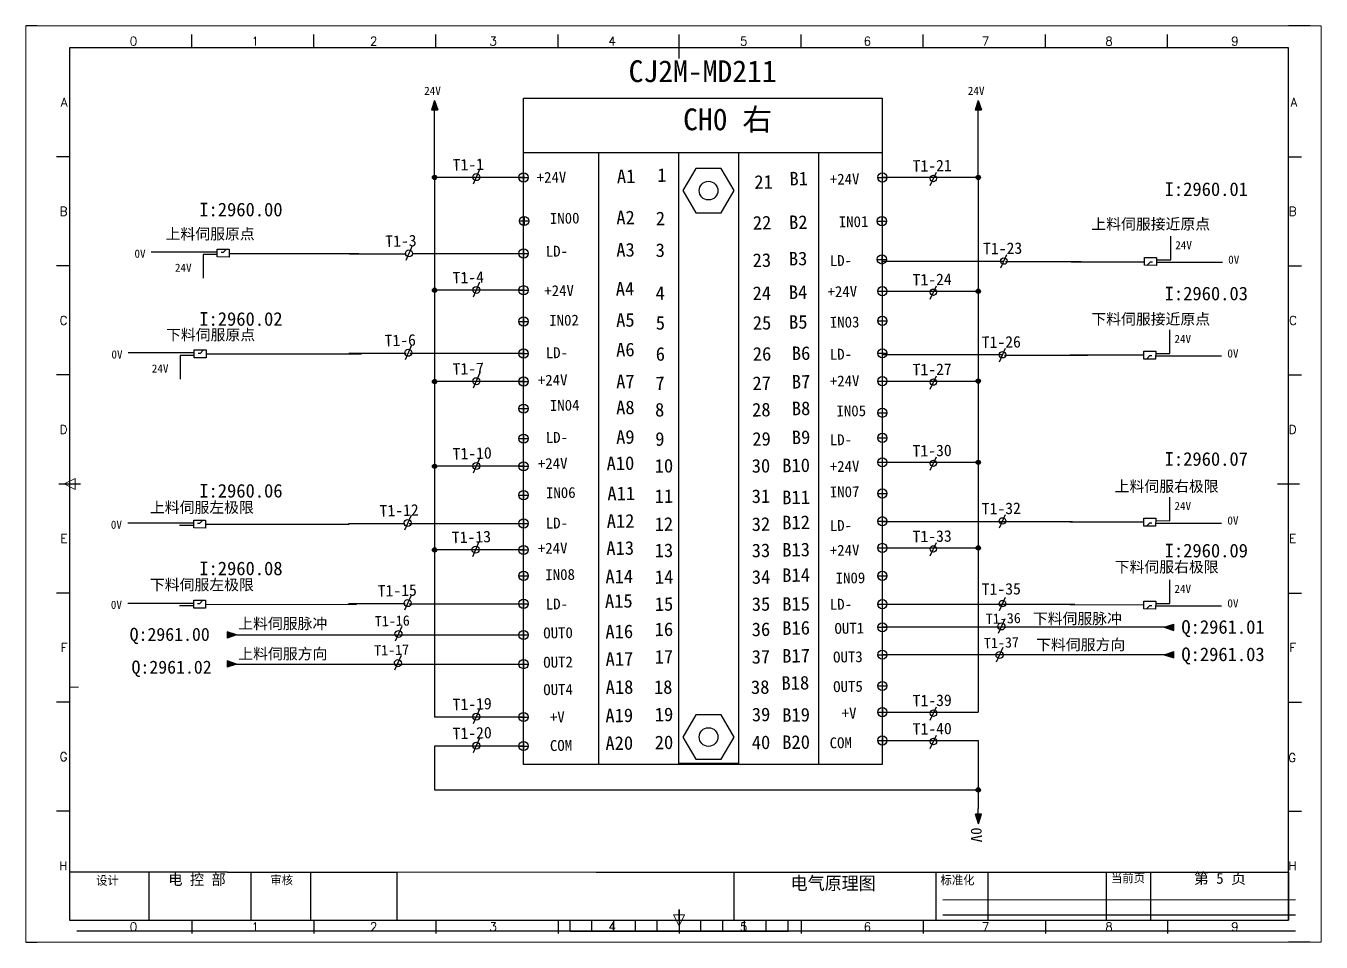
# Model space of a CAD drawing. Extents: x -471 to 3265, y -2399 to 467.
# Drawn here: x 1972 to 2566, y -496 to -76 of the extents above; entities that cross this region are included whole.
import ezdxf
from ezdxf.enums import TextEntityAlignment as Align

# ---------------------------------------------------------------- set-up
doc = ezdxf.new("R2010")
doc.units = 0
doc.header["$MEASUREMENT"] = 0
doc.linetypes.add('ACAD_ISO02W100', pattern=[15, 12, -3])
doc.layers.add('AE_BOR', color=1, linetype='Continuous')
doc.layers.add('SYMS', color=7, linetype='Continuous')
doc.styles.add('1', font='', dxfattribs={"height": 3.5})
doc.styles.add('WD', font='romans.shx', dxfattribs={"bigfont": 'gbcbig.shx'})
doc.styles.add('工程字', font='SimSun.ttf')
doc.styles.get('1').set_extended_font_data('FangSong_GB2312')

# ---------------------------------------------------------------- blocks, each defined once
blk = doc.blocks.new('WDDOT')
blk.add_hatch(color=256).paths.add_polyline_path([(0.5, 0, 1), (-0.5, 0, 1)])
blk.add_circle((0, 0), 0.5)
blk = doc.blocks.new('gb_a2_a')
for p, q in [((584, 410), (25, 410)), ((25, 410), (25, 10)), ((584, 10), (584, 410)), ((25, 10), (584, 10))]:
    blk.add_line(p, q)
at = {"lineweight": 9, "ltscale": 0.1}
blk.add_line((25, 116.86), (29, 116.86), dxfattribs=at)
at = {"layer": 'AE_BOR', "lineweight": 30}
for p, q in [((10, 420), (4.93, 420)), ((594, 420), (584, 420)), ((4.93, 0), (10, 0)), ((594, 0), (584, 0))]:
    blk.add_line(p, q, dxfattribs=at)
at = {"layer": 'AE_BOR', "color": 1, "lineweight": 15}
for p, q in [((4.93, 420), (598.93, 420)), ((4.93, 0), (4.93, 420)), ((598.93, 420), (598.93, 0)), ((22.5, 210), (27.5, 212.5)), ((27.5, 207.5), (22.5, 210)), ((27.5, 212.5), (27.5, 207.5)), ((304.5, 7.5), (302, 12.5)), ((302, 12.5), (307, 12.5)), ((307, 12.5), (304.5, 7.5)), ((598.93, 0), (4.93, 0))]:
    blk.add_line(p, q, dxfattribs=at)
at = {"layer": 'AE_BOR'}
for p, q in [((81, 410), (81, 416)), ((137, 410), (137, 416)), ((193, 410), (193, 416)), ((249, 410), (249, 416)), ((304.5, 410), (304.5, 416)), ((360.5, 410), (360.5, 416)), ((416.5, 410), (416.5, 416)), ((472.5, 410), (472.5, 416)), ((528.5, 410), (528.5, 416)), ((25, 360), (19, 360)), ((584, 360), (590, 360)), ((25, 310), (19, 310)), ((584, 310), (590, 310)), ((25, 260), (19, 260)), ((584, 260), (590, 260)), ((25, 160), (19, 160)), ((584, 160), (590, 160)), ((25, 110), (19, 110)), ((584, 110), (590, 110)), ((25, 60), (19, 60)), ((584, 60), (590, 60)), ((81, 10), (81, 4)), ((137, 10), (137, 4)), ((193, 10), (193, 4)), ((249, 10), (249, 4)), ((304.5, 10), (304.5, 4)), ((360.5, 10), (360.5, 4)), ((416.5, 10), (416.5, 4)), ((472.5, 10), (472.5, 4)), ((528.5, 10), (528.5, 4))]:
    blk.add_line(p, q, dxfattribs=at)
at = {"layer": 'AE_BOR', "color": 2, "lineweight": 30}
for p, q in [((304.5, 405), (304.5, 415)), ((20, 210), (30, 210)), ((579, 210), (589, 210)), ((304.5, 10), (304.5, 15)), ((304.5, 15), (304.5, 5)), ((254.5, 5), (254.5, 10)), ((264.5, 5), (264.5, 10)), ((274.5, 5), (274.5, 10)), ((284.5, 5), (284.5, 10)), ((294.5, 5), (294.5, 10)), ((304.5, 10), (304.5, 5)), ((314.5, 5), (314.5, 10)), ((324.5, 5), (324.5, 10)), ((334.5, 5), (334.5, 10)), ((344.5, 5), (344.5, 10)), ((354.5, 5), (354.5, 10)), ((254.5, 5), (354.5, 5))]:
    blk.add_line(p, q, dxfattribs=at)
at = {"layer": 'AE_BOR', "style": 'WD'}
for s, p in [('0', (54.27, 411)), ('1', (110.12, 411)), ('2', (164.42, 411)), ('3', (219.22, 411)), ('4', (273.82, 411)), ('5', (334.12, 411)), ('6', (390.81, 411)), ('7', (445.01, 411)), ('8', (501.67, 411)), ('9', (559.4, 411)), ('0', (54.27, 5)), ('1', (110.12, 5)), ('2', (164.42, 5)), ('3', (219.22, 5)), ('4', (273.82, 5)), ('5', (334.12, 5)), ('6', (390.81, 5)), ('7', (445.01, 5)), ('8', (501.67, 5)), ('9', (559.4, 5))]:
    blk.add_text(s, height=4, dxfattribs=at).set_placement(p, align=Align.CENTER)
for s, p in [('A', (24, 385)), ('A', (588.05, 385)), ('B', (24, 335)), ('B', (587.67, 335)), ('C', (24, 285)), ('C', (587.86, 285)), ('D', (24, 235)), ('D', (587.67, 235)), ('E', (24, 185)), ('E', (587.48, 185)), ('F', (24, 135)), ('F', (587.48, 135)), ('F', (587.48, 135)), ('G', (24, 85)), ('G', (587.48, 84.56)), ('H', (24, 35)), ('H', (587.67, 35))]:
    blk.add_text(s, height=4, dxfattribs=at).set_placement(p, align=Align.MIDDLE_RIGHT)

msp = doc.modelspace()

# ---------------------------------------------------------------- hatches: boundary and pattern name
for points in [[(2159.54, -110.09), (2160.96, -114.5), (2158.13, -114.5)], [(2408.88, -110.09), (2410.29, -114.5), (2407.46, -114.5)], [(2494.09, -351.67), (2498.51, -350.25), (2498.51, -353.08)], [(2068.74, -355.17), (2064.33, -356.58), (2064.33, -353.75)], [(2068.74, -368.51), (2064.33, -369.92), (2064.33, -367.09)], [(2494.09, -364.21), (2498.51, -362.79), (2498.51, -365.62)], [(2409, -441.69), (2407.58, -437.28), (2410.41, -437.28)]]:
    msp.add_hatch(color=256).paths.add_polyline_path(points)
h = msp.add_hatch(color=256)
edge = h.paths.add_edge_path()
edge.add_arc((2159.54, -145.4), 0.981, 0, 360)
h = msp.add_hatch(color=256)
edge = h.paths.add_edge_path()
edge.add_arc((2408.88, -145.42), 0.981, 0, 360)
h = msp.add_hatch(color=256)
edge = h.paths.add_edge_path()
edge.add_arc((2159.54, -197.15), 0.981, 0, 360)
h = msp.add_hatch(color=256)
edge = h.paths.add_edge_path()
edge.add_arc((2408.88, -197.59), 0.981, 0, 360)
h = msp.add_hatch(color=256)
edge = h.paths.add_edge_path()
edge.add_arc((2159.54, -238.98), 0.981, 0, 360)
h = msp.add_hatch(color=256)
edge = h.paths.add_edge_path()
edge.add_arc((2408.88, -238.79), 0.981, 0, 360)
h = msp.add_hatch(color=256)
edge = h.paths.add_edge_path()
edge.add_arc((2159.54, -277.86), 0.981, 0, 360)
h = msp.add_hatch(color=256)
edge = h.paths.add_edge_path()
edge.add_arc((2408.88, -276.02), 0.981, 0, 360)
h = msp.add_hatch(color=256)
edge = h.paths.add_edge_path()
edge.add_arc((2408.88, -315.27), 0.981, 0, 360)
h = msp.add_hatch(color=256)
edge = h.paths.add_edge_path()
edge.add_arc((2159.54, -316.2), 0.981, 0, 360)
h = msp.add_hatch(color=256)
edge = h.paths.add_edge_path()
edge.add_arc((2408.88, -426.2), 0.981, 0, 360)

# ---------------------------------------------------------------- linework, layer by layer
for p, q in [((2159.54, -110.09), (2158.13, -114.5)), ((2159.54, -110.09), (2160.96, -114.5)), ((2408.88, -110.09), (2407.46, -114.5)), ((2408.88, -110.09), (2410.29, -114.5)), ((2158.13, -114.5), (2160.96, -114.5)), ((2159.54, -145.42), (2159.54, -114.5)), ((2407.46, -114.5), (2410.29, -114.5)), ((2408.88, -145.42), (2408.88, -114.5)), ((2200.32, -133.93), (2364.87, -133.93)), ((2180.2, -141.77), (2177.19, -148.51)), ((2200.87, -145.42), (2159.54, -145.42)), ((2159.54, -145.42), (2159.54, -197.15)), ((2408.88, -145.42), (2364.87, -145.43)), ((2386.83, -149.07), (2389.66, -142.94)), ((2408.88, -145.42), (2408.88, -197.59)), ((2149.31, -176.77), (2146.3, -183.51)), ((2059.88, -179.7), (2029.61, -179.7)), ((2059.87, -181.89), (2059.88, -178.27)), ((2065.3, -181.9), (2059.87, -181.89)), ((2059.88, -178.27), (2065.31, -178.28)), ((2065.31, -178.28), (2065.3, -181.9)), ((2065.3, -180.25), (2124.8, -180.25)), ((2120.57, -180.51), (2146.5, -180.51)), ((2200.97, -180.42), (2149.31, -180.42)), ((2364.68, -183.82), (2420.61, -183.82)), ((2419.17, -186.94), (2422, -180.81)), ((2421.4, -183.92), (2456.01, -183.92)), ((2451.54, -184.05), (2485.16, -184.05)), ((2485.16, -185.71), (2485.17, -182.09)), ((2485.17, -182.09), (2490.59, -182.11)), ((2490.59, -182.11), (2490.58, -185.73)), ((2490.58, -185.73), (2485.16, -185.71)), ((2490.59, -184.29), (2520.86, -184.29)), ((2180.2, -193.5), (2177.19, -200.25)), ((2386.83, -201.24), (2389.66, -195.11)), ((2200.59, -197.15), (2159.54, -197.15)), ((2159.54, -197.15), (2159.54, -392.78)), ((2364.87, -197.59), (2408.88, -197.59)), ((2408.88, -197.59), (2408.88, -390.54)), ((2049.32, -228.09), (2049.33, -224.47)), ((2049.33, -224.47), (2054.75, -224.49)), ((2054.75, -224.49), (2054.74, -228.11)), ((2149, -222.3), (2145.98, -229.05)), ((2418.55, -229.89), (2421.38, -223.76)), ((2484.79, -228.7), (2484.8, -225.08)), ((2484.8, -225.08), (2490.23, -225.09)), ((2490.23, -225.09), (2490.22, -228.71)), ((2049.32, -225.9), (2019.05, -225.9)), ((2054.74, -228.11), (2049.32, -228.09)), ((2120.26, -226.05), (2146.5, -226.05)), ((2200.59, -226.21), (2148.1, -226.21)), ((2364.87, -226.57), (2420.09, -226.57)), ((2420.84, -226.92), (2459.11, -226.92)), ((2484.8, -226.89), (2450.92, -226.83)), ((2490.22, -228.71), (2484.79, -228.7)), ((2490.22, -227.28), (2520.49, -227.28)), ((2180.2, -235.33), (2177.19, -242.08)), ((2386.83, -242.43), (2389.66, -236.3)), ((2159.54, -238.98), (2159.54, -238.98)), ((2408.88, -238.79), (2408.88, -238.79)), ((2159.54, -277.86), (2159.54, -277.86)), ((2180.2, -274.21), (2177.19, -280.95)), ((2386.83, -279.67), (2389.66, -273.54)), ((2408.88, -276.02), (2408.88, -276.02)), ((2049.04, -306.13), (2049.05, -302.51)), ((2049.05, -302.51), (2054.48, -302.52)), ((2054.48, -302.52), (2054.47, -306.14)), ((2148.72, -300.34), (2145.71, -307.09)), ((2418.55, -306.08), (2421.38, -299.94)), ((2484.79, -305.28), (2484.8, -301.66)), ((2484.8, -301.66), (2490.23, -301.67)), ((2490.23, -301.67), (2490.22, -305.29)), ((2049.05, -303.94), (2018.78, -303.94)), ((2054.47, -306.14), (2049.04, -306.13)), ((2054.47, -304.33), (2120.41, -304.4)), ((2119.99, -304.08), (2145.86, -304.08)), ((2200.32, -304.25), (2147.82, -304.25)), ((2364.87, -303.15), (2452.06, -303.15)), ((2484.8, -303.47), (2450.92, -303.41)), ((2490.22, -305.29), (2484.79, -305.28)), ((2490.22, -303.86), (2520.49, -303.86)), ((2179.86, -312.55), (2176.84, -319.3)), ((2386.83, -318.91), (2389.66, -312.78)), ((2159.54, -316.2), (2159.54, -316.2)), ((2408.88, -315.27), (2408.88, -315.27)), ((2148.72, -337.08), (2145.71, -343.82)), ((2418.55, -343.97), (2421.38, -337.84)), ((2049.05, -340.68), (2018.78, -340.68)), ((2049.04, -342.87), (2049.05, -339.24)), ((2054.47, -342.88), (2049.04, -342.87)), ((2049.05, -339.24), (2054.48, -339.26)), ((2054.48, -339.26), (2054.47, -342.88)), ((2054.47, -341.07), (2123.76, -341.14)), ((2119.99, -340.82), (2146.05, -340.82)), ((2200.32, -340.98), (2147.82, -340.98)), ((2364.87, -341.12), (2453.23, -341.12)), ((2484.8, -341.44), (2450.92, -341.38)), ((2484.79, -343.25), (2484.8, -339.63)), ((2490.22, -343.27), (2484.79, -343.25)), ((2484.8, -339.63), (2490.23, -339.65)), ((2490.23, -339.65), (2490.22, -343.27)), ((2490.22, -341.83), (2520.49, -341.83)), ((2421.03, -347.76), (2418.02, -354.51)), ((2494.09, -351.67), (2498.51, -350.25)), ((2498.51, -353.08), (2498.51, -350.25)), ((2068.74, -355.17), (2064.33, -353.75)), ((2064.33, -353.75), (2064.33, -356.58)), ((2068.74, -355.17), (2064.33, -356.58)), ((2068.74, -355.17), (2200.32, -355.17)), ((2144.5, -351.26), (2141.49, -358.01)), ((2494.85, -351.67), (2364.87, -351.67)), ((2494.09, -351.67), (2498.51, -353.08)), ((2420.17, -360.85), (2417.15, -367.59)), ((2068.74, -368.51), (2064.33, -367.09)), ((2064.33, -367.09), (2064.33, -369.92)), ((2144.21, -364.6), (2141.2, -371.35)), ((2494.33, -364.21), (2364.87, -364.21)), ((2494.09, -364.21), (2498.51, -362.79)), ((2494.09, -364.21), (2498.51, -365.62)), ((2498.51, -365.62), (2498.51, -362.79)), ((2068.74, -368.51), (2064.33, -369.92)), ((2068.74, -368.51), (2200.32, -368.51)), ((2180.2, -389.13), (2177.19, -395.88)), ((2364.89, -390.54), (2408.88, -390.54)), ((2386.84, -394.18), (2389.68, -388.05)), ((2200.32, -392.78), (2159.54, -392.78)), ((2180.2, -402.43), (2177.19, -409.17)), ((2364.87, -403.53), (2408.88, -403.53)), ((2386.84, -407.18), (2389.68, -401.04)), ((2408.88, -403.53), (2408.88, -434.73)), ((2200.32, -406.08), (2159.54, -406.08)), ((2159.54, -406.08), (2159.54, -426.2)), ((2408.88, -426.2), (2408.88, -426.2)), ((2409, -441.69), (2407.58, -437.28)), ((2410.41, -437.28), (2407.58, -437.28)), ((2408.88, -437.28), (2408.88, -434.73)), ((2409, -441.69), (2410.41, -437.28)), ((2064.59, -463.96), (1992.16, -463.96)), ((1992.16, -463.96), (1992.16, -485.96)), ((2028.44, -463.96), (2028.44, -485.96)), ((2064.59, -463.96), (2142.21, -463.96)), ((2075.2, -463.96), (2075.2, -485.96)), ((2102.65, -463.96), (2102.65, -485.96)), ((2142.21, -463.96), (2142.21, -485.96)), ((2233.7, -463.96), (2353.6, -463.96)), ((2296.76, -463.96), (2296.76, -485.96)), ((2353.6, -463.96), (2491.17, -463.96)), ((2389.39, -463.96), (2389.39, -485.96)), ((2491.17, -463.96), (2551.16, -463.96)), ((1995.38, -490.79), (2554.38, -490.79))]:
    msp.add_line(p, q)
at = {"lineweight": -3}
for p, q in [((2234.67, -133.93), (2234.67, -414.5)), ((2335.61, -133.93), (2335.61, -414.5)), ((2198.2, -145.42), (2202.44, -145.42)), ((2200.32, -143.3), (2200.32, -147.54)), ((2362.75, -145.43), (2366.99, -145.43)), ((2364.87, -143.31), (2364.87, -147.55)), ((2198.47, -165.38), (2202.71, -165.38)), ((2200.59, -163.26), (2200.59, -167.5)), ((2362.56, -165.44), (2366.8, -165.44)), ((2364.68, -163.32), (2364.68, -167.56)), ((2200.32, -178.14), (2200.32, -182.38)), ((2198.2, -180.26), (2202.44, -180.26)), ((2362.56, -182.99), (2366.8, -182.99)), ((2364.68, -180.87), (2364.68, -185.11)), ((2200.32, -195.03), (2200.32, -199.27)), ((2364.87, -195.47), (2364.87, -199.71)), ((2198.2, -197.15), (2202.44, -197.15)), ((2362.75, -197.59), (2366.99, -197.59)), ((2198.2, -211.44), (2202.44, -211.44)), ((2200.32, -209.32), (2200.32, -213.56)), ((2362.75, -211.16), (2366.99, -211.16)), ((2364.87, -209.04), (2364.87, -213.28)), ((2200.32, -224.05), (2200.32, -228.29)), ((2364.87, -223.94), (2364.87, -228.18)), ((2054.74, -226.35), (2126.07, -226.35)), ((2198.2, -226.17), (2202.44, -226.17)), ((2362.75, -226.06), (2366.99, -226.06)), ((2200.32, -236.86), (2200.32, -241.1)), ((2364.87, -236.67), (2364.87, -240.91)), ((2200.32, -238.98), (2159.54, -238.98)), ((2198.2, -238.98), (2202.44, -238.98)), ((2362.75, -238.79), (2366.99, -238.79)), ((2364.87, -238.79), (2408.88, -238.79)), ((2200.32, -249.3), (2200.32, -253.54)), ((2198.2, -251.42), (2202.44, -251.42)), ((2362.75, -253.29), (2366.99, -253.29)), ((2364.87, -251.17), (2364.87, -255.41)), ((2198.2, -265.17), (2202.44, -265.17)), ((2200.32, -263.05), (2200.32, -267.29)), ((2362.75, -264.83), (2366.99, -264.83)), ((2364.87, -262.71), (2364.87, -266.95)), ((2200.32, -277.86), (2159.54, -277.86)), ((2198.2, -277.86), (2202.44, -277.86)), ((2200.32, -275.74), (2200.32, -279.98)), ((2362.75, -276.02), (2366.99, -276.02)), ((2364.87, -273.9), (2364.87, -278.14)), ((2364.87, -276.02), (2408.88, -276.02)), ((2198.2, -291.05), (2202.44, -291.05)), ((2200.32, -288.93), (2200.32, -293.17)), ((2362.75, -290.33), (2366.99, -290.33)), ((2364.87, -288.21), (2364.87, -292.45)), ((2200.32, -301.93), (2200.32, -306.17)), ((2364.87, -300.93), (2364.87, -305.17)), ((2198.2, -304.05), (2202.44, -304.05)), ((2362.75, -303.05), (2366.99, -303.05)), ((2200.32, -314.08), (2200.32, -318.32)), ((2364.87, -313.15), (2364.87, -317.39)), ((2200.32, -316.2), (2159.54, -316.2)), ((2198.2, -316.2), (2202.44, -316.2)), ((2362.75, -315.27), (2366.99, -315.27)), ((2364.87, -315.27), (2408.88, -315.27)), ((2200.32, -325.95), (2200.32, -330.19)), ((2364.87, -325.94), (2364.87, -330.18)), ((2198.2, -328.07), (2202.44, -328.07)), ((2362.75, -328.06), (2366.99, -328.06)), ((2198.2, -340.88), (2202.44, -340.88)), ((2200.32, -338.76), (2200.32, -343)), ((2362.75, -341.04), (2366.99, -341.04)), ((2364.87, -338.92), (2364.87, -343.16)), ((2364.87, -349.55), (2364.87, -353.79)), ((2198.2, -355.17), (2202.44, -355.17)), ((2200.32, -353.05), (2200.32, -357.29)), ((2362.75, -351.67), (2366.99, -351.67)), ((2364.87, -362.09), (2364.87, -366.33)), ((2200.32, -366.39), (2200.32, -370.63)), ((2362.75, -364.21), (2366.99, -364.21)), ((2198.2, -368.51), (2202.44, -368.51)), ((2362.75, -378.55), (2366.99, -378.55)), ((2364.87, -376.43), (2364.87, -380.67)), ((2200.32, -390.66), (2200.32, -394.9)), ((2362.77, -390.54), (2367.01, -390.54)), ((2364.89, -388.42), (2364.89, -392.66)), ((2198.2, -392.78), (2202.44, -392.78)), ((2362.77, -403.53), (2367.01, -403.53)), ((2364.89, -401.41), (2364.89, -405.65)), ((2198.2, -406.08), (2202.44, -406.08)), ((2200.32, -403.96), (2200.32, -408.2)), ((2159.54, -426.2), (2408.88, -426.2))]:
    msp.add_line(p, q, dxfattribs=at)
at = {"linetype": 'ACAD_ISO02W100'}
for p, q in [((2497.11, -183.22), (2497.14, -172.36)), ((2059.88, -180.79), (2053.36, -180.77)), ((2053.4, -180.77), (2053.37, -191.64)), ((2061.64, -179.71), (2062.69, -179.71)), ((2062.69, -179.71), (2063.92, -178.43)), ((2490.59, -183.2), (2497.11, -183.22)), ((2487.78, -184.29), (2486.54, -185.56)), ((2488.83, -184.29), (2487.78, -184.29)), ((2496.74, -226.21), (2496.77, -215.35)), ((2052.13, -225.91), (2053.37, -224.63)), ((2042.8, -226.98), (2042.78, -237.84)), ((2049.32, -226.99), (2042.8, -226.98)), ((2051.08, -225.91), (2052.13, -225.91)), ((2487.41, -227.27), (2486.18, -228.55)), ((2488.46, -227.28), (2487.41, -227.27)), ((2490.22, -226.19), (2496.74, -226.21)), ((2496.74, -302.79), (2496.77, -291.93)), ((2051.86, -303.95), (2053.1, -302.67)), ((2490.22, -302.77), (2496.74, -302.79)), ((2049.05, -305.03), (2042.53, -305.01)), ((2050.81, -303.95), (2051.86, -303.95)), ((2487.41, -303.85), (2486.18, -305.13)), ((2488.46, -303.86), (2487.41, -303.85)), ((2496.74, -340.76), (2496.77, -329.9)), ((2049.05, -341.77), (2042.53, -341.75)), ((2050.81, -340.68), (2051.86, -340.68)), ((2051.86, -340.68), (2053.1, -339.41)), ((2487.41, -341.83), (2486.18, -343.11)), ((2488.46, -341.83), (2487.41, -341.83)), ((2490.22, -340.75), (2496.74, -340.76))]:
    msp.add_line(p, q, dxfattribs=at)
at = {"lineweight": 9, "ltscale": 0.1}
msp.add_line((2142.21, -463.96), (2233.7, -463.96), dxfattribs=at)
at = {"color": 0, "ltscale": 2}
for p, q in [((2413.28, -463.96), (2413.28, -485.96)), ((2487.86, -463.96), (2487.86, -485.96)), ((2392.69, -476.55), (2554.38, -476.48)), ((2392.57, -483.51), (2554.38, -483.51))]:
    msp.add_line(p, q, dxfattribs=at)
at = {"color": 0}
for p, q in [((2467.45, -463.96), (2467.45, -485.96)), ((2551.16, -463.96), (2551.16, -485.96))]:
    msp.add_line(p, q, dxfattribs=at)
for points in [[(2200.32, -109.16), (2364.87, -109.16), (2364.87, -414.5), (2200.32, -414.5)], [(2271.48, -133.93), (2298.88, -133.93), (2298.88, -414.11), (2271.48, -414.11)], [(2279.3, -141.33), (2273.44, -151.48), (2279.3, -161.64), (2291.03, -161.64), (2296.89, -151.48), (2291.03, -141.33)], [(2279.3, -391.8), (2273.44, -401.96), (2279.3, -412.12), (2291.03, -412.12), (2296.89, -401.96), (2291.03, -391.8)]]:
    msp.add_lwpolyline(points, close=True)
for centre, radius in [((2159.54, -145.4), 0.981), ((2285.17, -151.48), 4.28), ((2408.88, -145.42), 0.981), ((2159.54, -197.15), 0.981), ((2408.88, -197.59), 0.981), ((2159.54, -238.98), 0.981), ((2408.88, -238.79), 0.981), ((2159.54, -277.86), 0.981), ((2408.88, -276.02), 0.981), ((2408.88, -315.27), 0.981), ((2159.54, -316.2), 0.981), ((2285.17, -401.96), 4.28), ((2408.88, -426.2), 0.981)]:
    msp.add_circle(centre, radius)
at = {"color": 6}
for centre, radius in [((2178.67, -145.27), 1.61), ((2388.27, -145.89), 1.48), ((2147.78, -180.26), 1.61), ((2420.61, -183.76), 1.48), ((2178.67, -197), 1.61), ((2388.27, -198.06), 1.48), ((2147.46, -225.8), 1.61), ((2419.99, -226.71), 1.48), ((2178.67, -238.83), 1.61), ((2388.27, -239.25), 1.48), ((2178.67, -277.71), 1.61), ((2388.27, -276.49), 1.48), ((2147.19, -303.84), 1.61), ((2419.99, -302.9), 1.48), ((2178.32, -316.05), 1.61), ((2388.27, -315.73), 1.48), ((2147.19, -340.57), 1.61), ((2419.99, -340.79), 1.48), ((2419.5, -351.26), 1.61), ((2142.97, -354.76), 1.61), ((2142.68, -368.1), 1.61), ((2418.63, -364.34), 1.61), ((2178.67, -392.63), 1.61), ((2388.29, -391), 1.48), ((2388.29, -404), 1.48), ((2178.67, -405.92), 1.61)]:
    msp.add_circle(centre, radius, dxfattribs=at)
at = {"lineweight": -3}
for centre in [(2200.32, -145.42), (2364.87, -145.43), (2200.59, -165.38), (2364.68, -165.44), (2200.32, -180.26), (2364.68, -182.99), (2200.32, -197.15), (2364.87, -197.59), (2200.32, -211.44), (2364.87, -211.16), (2200.32, -226.17), (2364.87, -226.06), (2200.32, -238.98), (2364.87, -238.79), (2200.32, -251.42), (2364.87, -253.29), (2200.32, -265.17), (2364.87, -264.83), (2200.32, -277.86), (2364.87, -276.02), (2200.32, -291.05), (2364.87, -290.33), (2200.32, -304.05), (2364.87, -303.05), (2200.32, -316.2), (2364.87, -315.27), (2200.32, -328.07), (2364.87, -328.06), (2200.32, -340.88), (2364.87, -341.04), (2364.87, -351.67), (2200.32, -355.17), (2364.87, -364.21), (2200.32, -368.51), (2364.87, -378.55), (2200.32, -392.78), (2364.89, -390.54), (2364.89, -403.53), (2200.32, -406.08)]:
    msp.add_circle(centre, 2.12, dxfattribs=at)

# ---------------------------------------------------------------- block references
msp.add_blockref('gb_a2_a', (1967.16, -495.96))
at = {"layer": 'SYMS', "color": 0, "lineweight": -3, "xscale": 1.247999999999593, "yscale": 1.248000000000047, "zscale": 1.248}
msp.add_blockref('WDDOT', (2159.54, -145.4), dxfattribs=at)
at = {"layer": 'SYMS', "lineweight": -3, "xscale": 1.247999999999593, "yscale": 1.248000000000047, "zscale": 1.248}
msp.add_blockref('WDDOT', (2159.54, -145.4), dxfattribs=at)

# ---------------------------------------------------------------- texts
at = {"attachment_point": 1}
for s, insert, char_height, width in [('{\\fFangSong|b0|i0|c134|p49;CJ2M-MD211}', (2248.51, -91.74), 9.984, 116.5378), ('24V', (2154.76, -103.83), 3.744, 11.3193), ('24V', (2404.09, -103.83), 3.744, 11.3193), ('{\\fFangSong|b0|i0|c134|p49;CH0 右}', (2273.51, -113.81), 9.984, 116.5378), ('I:2960.01', (2494.35, -147.67), 6.24, 35.3327), ('I:2960.00', (2051.61, -157.01), 6.24, 35.3327), ('{\\fSimSun|b0|i0|c134|p2;上料伺服接近原点}', (2460.74, -164.28), 4.992, 70.9109), ('{\\fSimSun|b0|i0|c134|p2;上料伺服原点}', (2036.17, -168.81), 4.992, 66.2233), ('24V', (2499.2, -174.62), 3.744, 13.6356), ('0V', (2021.88, -178.49), 3.744, 13.6356), ('0V', (2523.49, -181.24), 3.744, 13.6356), ('24V', (2040.44, -184.95), 3.744, 13.6356), ('I:2960.03', (2494.35, -195.51), 6.24, 35.3327), ('I:2960.02', (2051.61, -207.18), 6.24, 35.3327), ('{\\fSimSun|b0|i0|c134|p2;下料伺服接近原点}', (2460.74, -207.85), 4.992, 70.9109), ('{\\fSimSun|b0|i0|c134|p2;下料伺服原点}', (2036.36, -215.07), 4.992, 66.2233), ('24V', (2498.83, -217.61), 3.744, 13.6356), ('0V', (2011.32, -224.7), 3.744, 13.6356), ('0V', (2523.12, -224.23), 3.744, 13.6356), ('24V', (2029.84, -231.15), 3.744, 13.6356), ('I:2960.07', (2494.35, -271.36), 6.24, 35.3327), ('{\\fSimSun|b0|i0|c134|p2;上料伺服右极限}', (2471.44, -284.5), 4.992, 66.2233), ('I:2960.06', (2051.61, -285.94), 6.24, 35.3327), ('{\\fSimSun|b0|i0|c134|p2;上料伺服左极限}', (2028.98, -294.17), 4.992, 66.2233), ('24V', (2498.83, -294.19), 3.744, 13.6356), ('0V', (2011.05, -302.74), 3.744, 13.6356), ('0V', (2523.12, -300.81), 3.744, 13.6356), ('I:2960.09', (2494.35, -313.36), 6.24, 35.3327), ('{\\fSimSun|b0|i0|c134|p2;下料伺服右极限}', (2471.44, -321.47), 4.992, 66.2233), ('I:2960.08', (2051.61, -321.53), 6.24, 35.3327), ('{\\fSimSun|b0|i0|c134|p2;下料伺服左极限}', (2028.98, -329.65), 4.992, 66.2233), ('24V', (2498.83, -332.16), 3.744, 13.6356), ('0V', (2011.05, -339.47), 3.744, 13.6356), ('{\\fSimSun|b0|i0|c134|p2;下料伺服脉冲}', (2433.9, -345.16), 4.992, 59.9009), ('0V', (2523.12, -338.78), 3.744, 13.6356), ('{\\fSimSun|b0|i0|c134|p2;上料伺服脉冲}', (2069.47, -347.44), 4.992, 59.9009), ('Q:2961.01', (2502.01, -348.37), 6.24, 35.3327), ('Q:2961.00', (2019.68, -351.88), 6, 35.3327), ('{\\fSimSun|b0|i0|c134|p2;下料伺服方向}', (2435.41, -357.12), 4.992, 55.3725), ('{\\fSimSun|b0|i0|c134|p2;上料伺服方向}', (2069.51, -361.29), 4.992, 55.3725), ('Q:2961.03', (2502.01, -360.91), 6.24, 35.3327), ('Q:2961.02', (2020.54, -366.91), 6, 35.3327), ('{\\fSimSun|b0|i0|c134|p2;第 }5 {\\fSimSun|b0|i0|c134|p2;页}', (2507.78, -464.24), 5, 38.1635)]:
    msp.add_mtext(s, dxfattribs=dict(at, insert=insert, char_height=char_height, width=width))
at = {"width": 11.6757, "attachment_point": 1, "rotation": 0.91211, "style": '1'}
for s, insert, char_height in [('{\\fSimSun|b0|i0|c134|p2;A1}', (2243.08, -141.83), 6.24), ('{\\fSimSun|b0|i0|c134|p2;1}', (2261.62, -141.24), 6.24), ('+24V', (2206.31, -142.98), 4.992), ('{\\fSimSun|b0|i0|c134|p2;21}', (2306.11, -144.43), 6.24), ('{\\fFangSong|b0|i0|c134|p49;B1}', (2322.22, -142.88), 6.24), ('+24V', (2340.74, -143.79), 4.992), ('IN00', (2212.36, -161.74), 4.992), ('{\\fSimSun|b0|i0|c134|p2;A2}', (2242.81, -160.74), 6.24), ('{\\fSimSun|b0|i0|c134|p2;2}', (2260.94, -161.13), 6.24), ('{\\fSimSun|b0|i0|c134|p2;22}', (2305.43, -163.12), 6.24), ('{\\fSimSun|b0|i0|c134|p2;B2}', (2322.03, -162.89), 6.24), ('IN01', (2344.85, -163.33), 4.992), ('{\\fFangSong|b0|i0|c134|p49;A3}', (2242.79, -175.55), 6.24), ('{\\fSimSun|b0|i0|c134|p2;3}', (2260.84, -175.66), 6.24), ('{\\fSimSun|b0|i0|c134|p2;23}', (2305.33, -180.28), 6.24), ('{\\fFangSong|b0|i0|c134|p49;B3}', (2321.93, -179.56), 6.24), ('+24V', (2209.8, -194.92), 4.992), ('{\\fFangSong|b0|i0|c134|p49;A4}', (2242.54, -193.41), 6.24), ('{\\fSimSun|b0|i0|c134|p2;4}', (2260.82, -195.41), 6.24), ('{\\fSimSun|b0|i0|c134|p2;24}', (2305.32, -195.41), 6.24), ('{\\fSimSun|b0|i0|c134|p2;B4}', (2321.92, -194.96), 6.24), ('+24V', (2339.69, -195.33), 4.992), ('{\\fFangSong|b0|i0|c134|p49;A5}', (2242.72, -207.7), 6.24), ('IN02', (2212.06, -208.49), 4.992), ('{\\fSimSun|b0|i0|c134|p2;5}', (2260.91, -209), 6.24), ('{\\fSimSun|b0|i0|c134|p2;25}', (2305.41, -209), 6.24), ('{\\fSimSun|b0|i0|c134|p2;B5}', (2322.01, -208.61), 6.24), ('IN03', (2340.74, -209.36), 4.992), ('{\\fFangSong|b0|i0|c134|p49;A6}', (2242.72, -221.29), 6.24), ('{\\fSimSun|b0|i0|c134|p2;6}', (2260.91, -223.25), 6.24), ('{\\fSimSun|b0|i0|c134|p2;26}', (2305.41, -223.25), 6.24), ('{\\fSimSun|b0|i0|c134|p2;B6}', (2323.3, -222.94), 6.24), ('+24V', (2206.86, -235.93), 4.992), ('{\\fFangSong|b0|i0|c134|p49;A7}', (2242.72, -235.94), 6.24), ('{\\fSimSun|b0|i0|c134|p2;7}', (2260.74, -236.69), 6.24), ('{\\fSimSun|b0|i0|c134|p2;27}', (2305.24, -236.69), 6.24), ('{\\fSimSun|b0|i0|c134|p2;B7}', (2323.3, -235.99), 6.24), ('+24V', (2340.74, -236.3), 4.992), ('IN04', (2212.36, -247.47), 4.992), ('{\\fFangSong|b0|i0|c134|p49;A8}', (2242.72, -247.82), 6.24), ('{\\fSimSun|b0|i0|c134|p2;8}', (2260.58, -248.82), 6.24), ('{\\fSimSun|b0|i0|c134|p2;28}', (2305.08, -248.82), 6.24), ('{\\fSimSun|b0|i0|c134|p2;B8}', (2323.3, -248.24), 6.24), ('IN05', (2343.8, -250.05), 4.992), ('{\\fFangSong|b0|i0|c134|p49;A9}', (2242.72, -261.35), 6.24), ('{\\fSimSun|b0|i0|c134|p2;9}', (2260.68, -262.22), 6.24), ('{\\fSimSun|b0|i0|c134|p2;29}', (2305.18, -262.22), 6.24), ('{\\fSimSun|b0|i0|c134|p2;B9}', (2323.3, -261.47), 6.24), ('+24V', (2206.86, -274.17), 4.992), ('{\\fFangSong|b0|i0|c134|p49;A10}', (2238.34, -273.43), 6.24), ('{\\fSimSun|b0|i0|c134|p2;10}', (2260.41, -274.56), 6.24), ('{\\fSimSun|b0|i0|c134|p2;30}', (2304.91, -274.56), 6.24), ('{\\fSimSun|b0|i0|c134|p2;B10}', (2318.9, -274.38), 6.24), ('+24V', (2340.74, -275.49), 4.992), ('IN06', (2210.57, -287.54), 4.992), ('{\\fFangSong|b0|i0|c134|p49;A11}', (2238.69, -287.27), 6.24), ('{\\fSimSun|b0|i0|c134|p2;11}', (2260.41, -288.47), 6.24), ('{\\fSimSun|b0|i0|c134|p2;31}', (2304.91, -288.47), 6.24), ('{\\fSimSun|b0|i0|c134|p2;B11}', (2318.9, -289.04), 6.24), ('IN07', (2340.74, -287.15), 4.992), ('{\\fFangSong|b0|i0|c134|p49;A12}', (2238.39, -299.9), 6.24), ('{\\fSimSun|b0|i0|c134|p2;12}', (2260.41, -301.28), 6.24), ('{\\fSimSun|b0|i0|c134|p2;32}', (2304.91, -301.28), 6.24), ('{\\fSimSun|b0|i0|c134|p2;B12}', (2318.9, -300.53), 6.24), ('+24V', (2206.86, -313), 4.992), ('{\\fFangSong|b0|i0|c134|p49;A13}', (2238.22, -312.31), 6.24), ('{\\fSimSun|b0|i0|c134|p2;13}', (2260.41, -313.34), 6.24), ('{\\fSimSun|b0|i0|c134|p2;33}', (2304.91, -313.34), 6.24), ('{\\fSimSun|b0|i0|c134|p2;B13}', (2318.9, -313.04), 6.24), ('+24V', (2340.74, -313.92), 4.992), ('IN08', (2210.27, -325.09), 4.992), ('{\\fFangSong|b0|i0|c134|p49;A14}', (2237.8, -325.33), 6.24), ('{\\fSimSun|b0|i0|c134|p2;14}', (2260.46, -325.51), 6.24), ('{\\fSimSun|b0|i0|c134|p2;34}', (2304.96, -325.51), 6.24), ('{\\fSimSun|b0|i0|c134|p2;B14}', (2318.9, -324.67), 6.24), ('IN09', (2343.42, -326.64), 4.992), ('{\\fFangSong|b0|i0|c134|p49;A15}', (2237.58, -336.56), 6.24), ('{\\fSimSun|b0|i0|c134|p2;15}', (2260.44, -337.92), 6.24), ('{\\fSimSun|b0|i0|c134|p2;35}', (2304.93, -337.92), 6.24), ('{\\fSimSun|b0|i0|c134|p2;B15}', (2318.9, -337.88), 6.24), ('{\\fFangSong|b0|i0|c134|p49;A16}', (2237.8, -350.56), 6.24), ('{\\fSimSun|b0|i0|c134|p2;16}', (2260.41, -349.5), 6.24), ('{\\fSimSun|b0|i0|c134|p2;36}', (2304.91, -349.5), 6.24), ('{\\fSimSun|b0|i0|c134|p2;B16}', (2318.9, -348.91), 6.24), ('OUT1', (2342.89, -349.69), 4.992), ('OUT0', (2209.32, -351.79), 4.992), ('{\\fSimSun|b0|i0|c134|p2;17}', (2260.41, -362.1), 6.24), ('{\\fSimSun|b0|i0|c134|p2;37}', (2304.91, -362.1), 6.24), ('{\\fSimSun|b0|i0|c134|p2;B17}', (2318.9, -361.66), 6.24), ('OUT2', (2209.32, -365.22), 4.992), ('{\\fFangSong|b0|i0|c134|p49;A17}', (2237.89, -363.11), 6.24), ('OUT3', (2342.25, -362.83), 4.992), ('{\\fSimSun|b0|i0|c134|p2;B18}', (2318.55, -374.1), 6.24), ('OUT4', (2209.32, -377.79), 4.992), ('{\\fFangSong|b0|i0|c134|p49;A18}', (2237.91, -376.06), 6.24), ('{\\fSimSun|b0|i0|c134|p2;18}', (2260.06, -376), 6.24), ('{\\fSimSun|b0|i0|c134|p2;38}', (2304.56, -376), 6.24), ('OUT5', (2342.28, -376.39), 4.992), ('+V', (2212.38, -390.34), 4.992), ('{\\fFangSong|b0|i0|c134|p49;A19}', (2237.8, -389.02), 6.24), ('{\\fSimSun|b0|i0|c134|p2;19}', (2260.46, -388.55), 6.24), ('{\\fSimSun|b0|i0|c134|p2;39}', (2304.96, -388.55), 6.24), ('{\\fSimSun|b0|i0|c134|p2;B19}', (2318.9, -388.77), 6.24), ('+V', (2346.2, -388.56), 4.992), ('COM', (2212.38, -403.41), 4.992), ('{\\fFangSong|b0|i0|c134|p49;A20}', (2237.8, -401.72), 6.24), ('{\\fSimSun|b0|i0|c134|p2;20}', (2260.44, -401.35), 6.24), ('{\\fSimSun|b0|i0|c134|p2;40}', (2304.93, -401.35), 6.24), ('{\\fSimSun|b0|i0|c134|p2;B20}', (2318.9, -401.26), 6.24), ('COM', (2340.68, -402.17), 4.992)]:
    msp.add_mtext(s, dxfattribs=dict(at, insert=insert, char_height=char_height))
at = {"attachment_point": 1}
for s, insert, char_height, width, rotation in [('LD-', (2210.47, -176.81), 5, 11.6757, 0.91211), ('LD-', (2340.74, -181.08), 4.992, 11.6757, 0.91211), ('LD-', (2210.47, -223.36), 5, 11.6757, 0.91211), ('LD-', (2340.74, -224.04), 4.992, 11.6757, 0.91211), ('LD-', (2210.47, -262.2), 5, 11.6757, 0.91211), ('LD-', (2340.74, -263.26), 4.992, 11.6757, 0.91211), ('LD-', (2210.47, -301.46), 5, 11.6757, 0.91211), ('LD-', (2340.74, -302.56), 4.992, 11.6757, 0.91211), ('LD-', (2210.47, -338.54), 5, 11.6757, 0.91211), ('LD-', (2340.74, -338.66), 4.992, 11.6757, 0.91211), ('0V', (2410.53, -443.44), 4.992, 16.7545, 270)]:
    msp.add_mtext(s, dxfattribs=dict(at, insert=insert, char_height=char_height, width=width, rotation=rotation))
at = {"color": 0, "ltscale": 2, "attachment_point": 1}
for s, insert, char_height, width in [('设计', (2004.32, -465.72), 4, 19.345), ('电 控 部', (2037.42, -464.75), 5, 34.8314), ('审核', (2084.2, -465.54), 4, 25.5075), ('电气原理图', (2322.81, -465.97), 6, 43.9128), ('标准化', (2391.55, -465.55), 4, 23.3399), ('当前页', (2469.74, -464.56), 4, 19.345)]:
    msp.add_mtext(s, dxfattribs=dict(at, insert=insert, char_height=char_height, width=width))
at = {"layer": 'SYMS', "lineweight": -3}
for s, rotation, p in [('T1-21', 0.87622, (2378.77, -142.82)), ('T1-23', 0.87622, (2411.11, -180.7)), ('T1-24', 0.87622, (2378.77, -194.99)), ('T1-6', 1.61067, (2136.66, -222.89)), ('T1-26', 0.87622, (2410.49, -223.65)), ('T1-27', 0.87622, (2378.77, -236.19)), ('T1-30', 0.87622, (2378.77, -273.42)), ('T1-12', 1.61067, (2134.36, -300.93)), ('T1-32', 0.87622, (2410.49, -299.95)), ('T1-33', 0.87622, (2378.77, -312.67)), ('T1-15', 1.61067, (2133.49, -337.66)), ('T1-35', 0.87622, (2410.49, -336.85)), ('T1-39', 0.87622, (2378.79, -387.94)), ('T1-40', 0.87622, (2378.79, -400.93))]:
    msp.add_text(s, height=5.28, rotation=rotation, dxfattribs=at).set_placement(p)
at = {"layer": 'SYMS', "lineweight": -3, "style": '工程字'}
for s, p in [('T1-36', (2412.38, -350.15)), ('T1-37', (2411.53, -361.28))]:
    msp.add_text(s, height=4.724, rotation=1.61067, dxfattribs=at).set_placement(p)
at = {"layer": 'SYMS', "char_height": 5.28, "width": 10.2342, "attachment_point": 1, "rotation": 1.61067}
for s, insert in [('T1-1', (2167.71, -137.08)), ('T1-3', (2136.82, -172.07)), ('T1-4', (2167.71, -188.81)), ('T1-7', (2167.71, -230.64)), ('T1-10', (2167.71, -269.52)), ('T1-13', (2167.37, -307.86)), ('T1-19', (2167.71, -384.44)), ('T1-20', (2167.71, -397.73))]:
    msp.add_mtext(s, dxfattribs=dict(at, insert=insert))
at = {"layer": 'SYMS', "char_height": 4.724, "width": 10.2342, "attachment_point": 1, "rotation": 1.61067, "style": '工程字'}
for s, insert in [('T1-16', (2132.01, -346.57)), ('T1-17', (2131.72, -359.91))]:
    msp.add_mtext(s, dxfattribs=dict(at, insert=insert))

doc.saveas('drawing.dxf')
